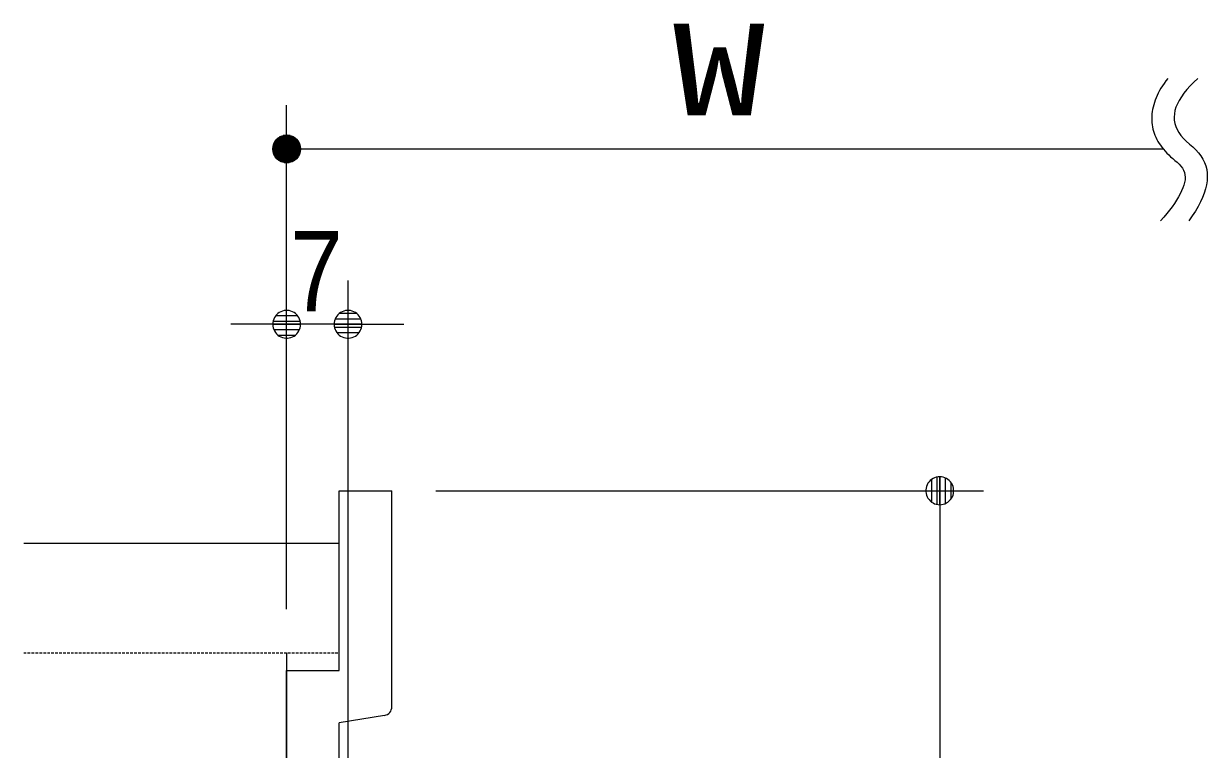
# Model space of a CAD drawing. Units: millimetres, scale not verified. Extents: x -6062 to 6062, y -3045 to 3045.
# Drawn here: x -5092 to -4552, y 1785 to 2116 of the extents above; entities that cross this region are included whole.
import ezdxf
from ezdxf.enums import TextEntityAlignment as Align

# ---------------------------------------------------------------- set-up
doc = ezdxf.new("R2010")
doc.units = ezdxf.units.MM
doc.header["$LTSCALE"] = 20
doc.linetypes.add('DASHED1', pattern=[1.8, 1.2, -0.6])
for name, color, linetype, lineweight in [('0-0_2寸法-1', 7, 'Continuous', 9), ('0-1_0', 7, 'Continuous', 9), ('0-3_2寸法-3', 7, 'Continuous', 9), ('0-5_3一般', 7, 'Continuous', 9)]:
    doc.layers.add(name, color=color, linetype=linetype, lineweight=lineweight)
doc.styles.add('ＭＳ ゴシック', font='')
doc.styles.add('ＭＳ Ｐゴシック', font='')
doc.styles.get('ＭＳ ゴシック').set_extended_font_data('MS Gothic')
doc.styles.get('ＭＳ Ｐゴシック').set_extended_font_data('MS PGothic')

# ---------------------------------------------------------------- blocks, each defined once
blk = doc.blocks.new('_Dot')
at = {"layer": '0-1_0'}
for p, q in [((-10, 0), (-20, 0)), ((9.78, 2), (-9.78, 2)), ((7.99, 6), (-7.99, 6)), ((9.16, -3.98), (-9.16, -3.98)), ((6, -7.98), (-6, -7.98))]:
    blk.add_line(p, q, dxfattribs=at)
for points in [[(10, 0), (9.92, 1.25), (9.69, 2.49), (9.3, 3.68), (8.76, 4.82), (8.09, 5.88), (7.29, 6.85), (6.37, 7.71), (5.36, 8.44), (4.26, 9.05), (3.09, 9.51), (1.87, 9.82), (0.63, 9.98), (-0.63, 9.98), (-1.87, 9.82), (-3.09, 9.51), (-4.26, 9.05), (-5.36, 8.44), (-6.37, 7.71), (-7.29, 6.85), (-8.09, 5.88), (-8.76, 4.82), (-9.3, 3.68), (-9.69, 2.49), (-9.92, 1.25), (-10, 0), (0, 0)], [(-10, 0), (-9.92, -1.25), (-9.69, -2.49), (-9.3, -3.68), (-8.76, -4.82), (-8.09, -5.88), (-7.29, -6.85), (-6.37, -7.71), (-5.36, -8.44), (-4.26, -9.05), (-3.09, -9.51), (-1.87, -9.82), (-0.63, -9.98), (0.63, -9.98), (1.87, -9.82), (3.09, -9.51), (4.26, -9.05), (5.36, -8.44), (6.37, -7.71), (7.29, -6.85), (8.09, -5.88), (8.76, -4.82), (9.3, -3.68), (9.69, -2.49), (9.92, -1.25), (10, 0), (0, 0)]]:
    blk.add_lwpolyline(points, close=True, dxfattribs=at)
blk = doc.blocks.new('グループ-3')
at = {"layer": '0-3_2寸法-3'}
blk.add_line((-55436, 40565.6), (-55467.9, 40520.9), dxfattribs=at)
for points in [[(-55659.7, 41820.9), (-55677, 41798.6), (-55693.2, 41776.4), (-55708.1, 41754.3), (-55721.9, 41732.3), (-55734.5, 41710.3), (-55745.9, 41688.4), (-55756.3, 41666.5), (-55765.6, 41644.9), (-55774, 41623.4), (-55781.4, 41602.1), (-55787.8, 41580.9), (-55793.3, 41559.9), (-55797.8, 41539.1), (-55801.3, 41518.4), (-55803.8, 41498), (-55805.4, 41477.6), (-55806, 41457.5), (-55805.7, 41437.5), (-55804.3, 41417.7), (-55802, 41398), (-55798.8, 41378.6), (-55794.5, 41359.2), (-55789.3, 41340.1), (-55783.1, 41321.1), (-55776, 41302.3), (-55767.8, 41283.7), (-55758.7, 41265.2), (-55748.7, 41246.9), (-55737.6, 41228.7), (-55725.6, 41210.7), (-55712.6, 41192.9), (-55698.7, 41175.3), (-55683.8, 41157.8), (-55667.9, 41140.5), (-55651, 41123.4), (-55633.2, 41106.4), (-55614.4, 41089.6), (-55594.6, 41073), (-55573.9, 41056.5)], [(-55383.4, 41820.9), (-55420.9, 41786.4), (-55454.8, 41752.5), (-55485.2, 41719), (-55512.1, 41686), (-55535.4, 41653.4), (-55555.2, 41621.4), (-55571.4, 41589.8), (-55584.1, 41558.7), (-55593.3, 41528), (-55599, 41497.8), (-55601.1, 41468.2), (-55599.7, 41438.9), (-55594.7, 41410.2), (-55586.2, 41381.9), (-55574.2, 41354.1), (-55558.7, 41326.8), (-55539.6, 41300), (-55517, 41273.6), (-55490.8, 41247.7), (-55461.2, 41222.3), (-55430, 41196.9), (-55402.1, 41170.5), (-55377.5, 41143), (-55356.1, 41114.6), (-55338.2, 41085.2), (-55323.5, 41054.7), (-55312.2, 41023.2), (-55304.2, 40990.7), (-55299.6, 40957.1), (-55298.2, 40922.6), (-55300.2, 40887), (-55305.5, 40850.4), (-55314.2, 40812.8), (-55326.2, 40774.2), (-55341.5, 40734.5), (-55360.1, 40693.8), (-55382.1, 40652.1), (-55407.3, 40609.4), (-55436, 40565.6)], [(-55573.9, 41056.5), (-55554.7, 41039.5), (-55538.5, 41021.6), (-55525.1, 41002.9), (-55514.6, 40983.2), (-55507, 40962.7), (-55502.3, 40941.3), (-55500.6, 40919), (-55501.7, 40895.8), (-55505.8, 40871.8), (-55512.7, 40846.8), (-55522, 40821.1), (-55533.3, 40794.5), (-55546.7, 40767.2), (-55562, 40739.1), (-55579.4, 40710.3), (-55598.8, 40680.7), (-55620.2, 40650.3), (-55643.6, 40619.1), (-55669, 40587.1), (-55696.4, 40554.4), (-55725.8, 40520.9)]]:
    blk.add_lwpolyline(points, dxfattribs=at)
blk = doc.blocks.new('グループ-4')
at = {"layer": '0-3_2寸法-3'}
for p, q in [((-63700, 39976.9), (-63700, 41576.9)), ((-63607.5, 41263.8), (-63792.5, 41263.8)), ((-63611.3, 41267.8), (-63788.7, 41267.8)), ((-63615.9, 41271.8), (-63784.1, 41271.8)), ((-63620.6, 41275.8), (-63779.4, 41275.8)), ((-63625.3, 41279.8), (-63774.7, 41279.8)), ((-63631.9, 41283.8), (-63768.1, 41283.8)), ((-63638.4, 41287.8), (-63761.6, 41287.8)), ((-63646.2, 41291.8), (-63753.8, 41291.8)), ((-63655.8, 41295.8), (-63744.2, 41295.8)), ((-63668.9, 41299.8), (-63731.1, 41299.8)), ((-63696.8, 41303.8), (-63703.2, 41303.8)), ((-63573, 41175.8), (-63827, 41175.8)), ((-63573.1, 41179.8), (-63826.9, 41179.8)), ((-63573.3, 41171.8), (-63826.7, 41171.8)), ((-63573.4, 41183.8), (-63826.6, 41183.8)), ((-63573.6, 41167.8), (-63826.4, 41167.8)), ((-63573.7, 41187.8), (-63826.3, 41187.8)), ((-63573.9, 41163.8), (-63826.1, 41163.8)), ((-63574, 41191.8), (-63826, 41191.8)), ((-63574.2, 41159.8), (-63825.8, 41159.8)), ((-63574.4, 41195.8), (-63825.6, 41195.8)), ((-63574.7, 41155.8), (-63825.3, 41155.8)), ((-63575.2, 41199.8), (-63824.8, 41199.8)), ((-63576.1, 41203.8), (-63823.9, 41203.8)), ((-63577.1, 41207.8), (-63822.9, 41207.8)), ((-63578, 41211.8), (-63822, 41211.8)), ((-63579, 41215.8), (-63821, 41215.8)), ((-63580.6, 41219.8), (-63819.4, 41219.8)), ((-63582.2, 41223.8), (-63817.8, 41223.8)), ((-63583.9, 41227.8), (-63816.1, 41227.8)), ((-63585.6, 41231.8), (-63814.4, 41231.8)), ((-63587.4, 41235.8), (-63812.6, 41235.8)), ((-63589.9, 41239.8), (-63810.1, 41239.8)), ((-63592.3, 41243.8), (-63807.7, 41243.8)), ((-63594.8, 41247.8), (-63805.2, 41247.8)), ((-63597.3, 41251.8), (-63802.7, 41251.8)), ((-63600.7, 41255.8), (-63799.3, 41255.8)), ((-63604.1, 41259.8), (-63795.9, 41259.8)), ((-55700, 41176.9), (-63700, 41176.9)), ((-63575.7, 41151.8), (-63824.3, 41151.8)), ((-63576.7, 41147.8), (-63823.3, 41147.8)), ((-63577.6, 41143.8), (-63822.4, 41143.8)), ((-63578.6, 41139.8), (-63821.4, 41139.8)), ((-63579.9, 41135.8), (-63820.1, 41135.8)), ((-63581.5, 41131.8), (-63818.5, 41131.8)), ((-63583.2, 41127.8), (-63816.8, 41127.8)), ((-63584.8, 41123.8), (-63815.2, 41123.8)), ((-63586.5, 41119.8), (-63813.5, 41119.8)), ((-63588.8, 41115.8), (-63811.2, 41115.8)), ((-63591.3, 41111.8), (-63808.7, 41111.8)), ((-63593.7, 41107.8), (-63806.3, 41107.8)), ((-63596.2, 41103.8), (-63803.8, 41103.8)), ((-63599.2, 41099.8), (-63800.8, 41099.8)), ((-63602.6, 41095.8), (-63797.4, 41095.8)), ((-63606, 41091.8), (-63794, 41091.8)), ((-63609.5, 41087.8), (-63790.5, 41087.8)), ((-63613.9, 41083.8), (-63786.1, 41083.8)), ((-63618.6, 41079.8), (-63781.4, 41079.8)), ((-63623.3, 41075.8), (-63776.7, 41075.8)), ((-63629, 41071.8), (-63771, 41071.8)), ((-63635.5, 41067.8), (-63764.5, 41067.8)), ((-63642.1, 41063.8), (-63757.9, 41063.8)), ((-63651.6, 41059.8), (-63748.4, 41059.8)), ((-63661.6, 41055.8), (-63738.4, 41055.8)), ((-63678.3, 41051.8), (-63721.7, 41051.8))]:
    blk.add_line(p, q, dxfattribs=at)
blk.add_circle((-63700, 41176.9), 127.1, dxfattribs=at)
blk.add_circle((-63700, 41176.9), 127.1, dxfattribs=at)
blk.add_blockref('グループ-3', (0, 0), dxfattribs=at)
at = {"layer": '0-3_2寸法-3', "style": 'ＭＳ ゴシック', "width": 1.5}
blk.add_text('W', height=836.8, dxfattribs=at).set_placement((-60180.9, 41233.7), align=Align.BOTTOM_LEFT)
blk = doc.blocks.new('グループ-30')
at = {"layer": '0-5_3一般'}
for p, q in [((-62740, 36084.7), (-62740, 38056.9)), ((-66100, 37576.9), (-63220, 37576.9)), ((-63700, 36576.9), (-63700, 28176.9)), ((-63700, 35296.9), (-63700, 36416.9)), ((-63700, 36416.9), (-63220, 36416.9)), ((-62806.8, 36005.7), (-63220, 35936.9)), ((-63220, 34552.9), (-63220, 35936.9))]:
    blk.add_line(p, q, dxfattribs=at)
at = {"layer": '0-5_3一般', "linetype": 'DASHED1'}
blk.add_line((-66100, 36576.9), (-63220, 36576.9), dxfattribs=at)
at = {"layer": '0-5_3一般'}
blk.add_lwpolyline([(-63220, 36416.9), (-63220, 38056.9), (-62740, 38056.9)], dxfattribs=at)
for start, end in [(319.73116, 0), (279.46232, 319.73116)]:
    blk.add_arc((-62820, 36084.7), 80, start, end, dxfattribs=at)

msp = doc.modelspace()

# ---------------------------------------------------------------- linework, layer by layer
at = {"layer": '0-0_2寸法-1'}
for p, q in [((-4972.5, 1848.84), (-4972.5, 1998.84)), ((-4944.5, 1617.64), (-4944.5, 1998.84)), ((-4985.21, 1978.84), (-4997.92, 1978.84)), ((-4944.5, 1978.84), (-4972.5, 1978.84)), ((-4931.79, 1978.84), (-4919.08, 1978.84)), ((-4904.5, 1902.84), (-4654.5, 1902.84)), ((-4674.5, 1890.13), (-4674.5, 1347.56))]:
    msp.add_line(p, q, dxfattribs=at)

# ---------------------------------------------------------------- block references
at = {"layer": '0-0_2寸法-1', "xscale": 0.6356201, "yscale": 0.6356201}
msp.add_blockref('_Dot', (-4972.5, 1978.84), dxfattribs=at)
for p, rotation in [((-4944.5, 1978.84), 180), ((-4674.5, 1902.84), 90)]:
    msp.add_blockref('_Dot', p, dxfattribs=dict(at, rotation=rotation))
at = {"layer": '0-3_2寸法-3', "xscale": 0.05, "yscale": 0.05}
msp.add_blockref('グループ-4', (-1787.5, 0), dxfattribs=at)
at = {"layer": '0-5_3一般', "xscale": 0.05, "yscale": 0.05}
msp.add_blockref('グループ-30', (-1787.5, 0), dxfattribs=at)

# ---------------------------------------------------------------- texts
at = {"layer": '0-0_2寸法-1', "style": 'ＭＳ Ｐゴシック', "width": 0.9}
msp.add_text('7', height=36.66, dxfattribs=at).set_placement((-4970.9, 1973.79), align=Align.BOTTOM_LEFT)

doc.saveas('drawing.dxf')
